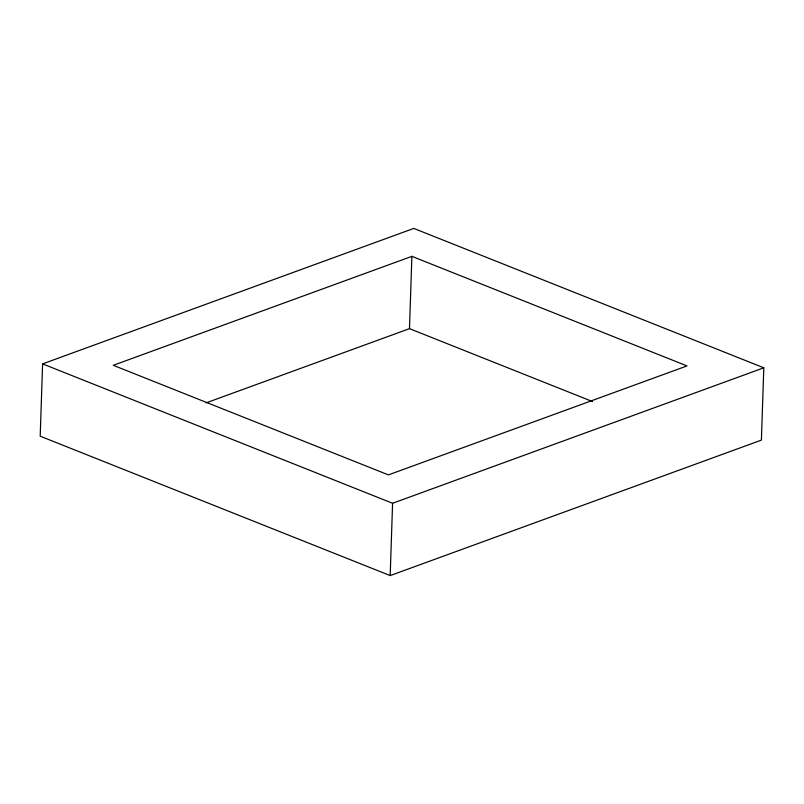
<?xml version="1.0" encoding="UTF-8"?>
<svg xmlns="http://www.w3.org/2000/svg" width="804" height="804" viewBox="0 0 804 804"><rect width="100%" height="100%" fill="white"/><g stroke="black" fill="none" stroke-linecap="round" stroke-linejoin="round"><path stroke-width="1.21" d="M42.602 363.88L40.2 436.19L390.191 575.584L761.398 440.12L763.8 367.81L413.809 228.416L42.602 363.88L392.583 503.274L763.8 367.81M390.191 575.584L392.583 503.274M206.105 402.874L409.487 328.655L411.889 256.345L687.008 365.921L388.402 474.893L113.284 365.307L411.889 256.345M409.487 328.655L592.518 401.558"/></g></svg>
